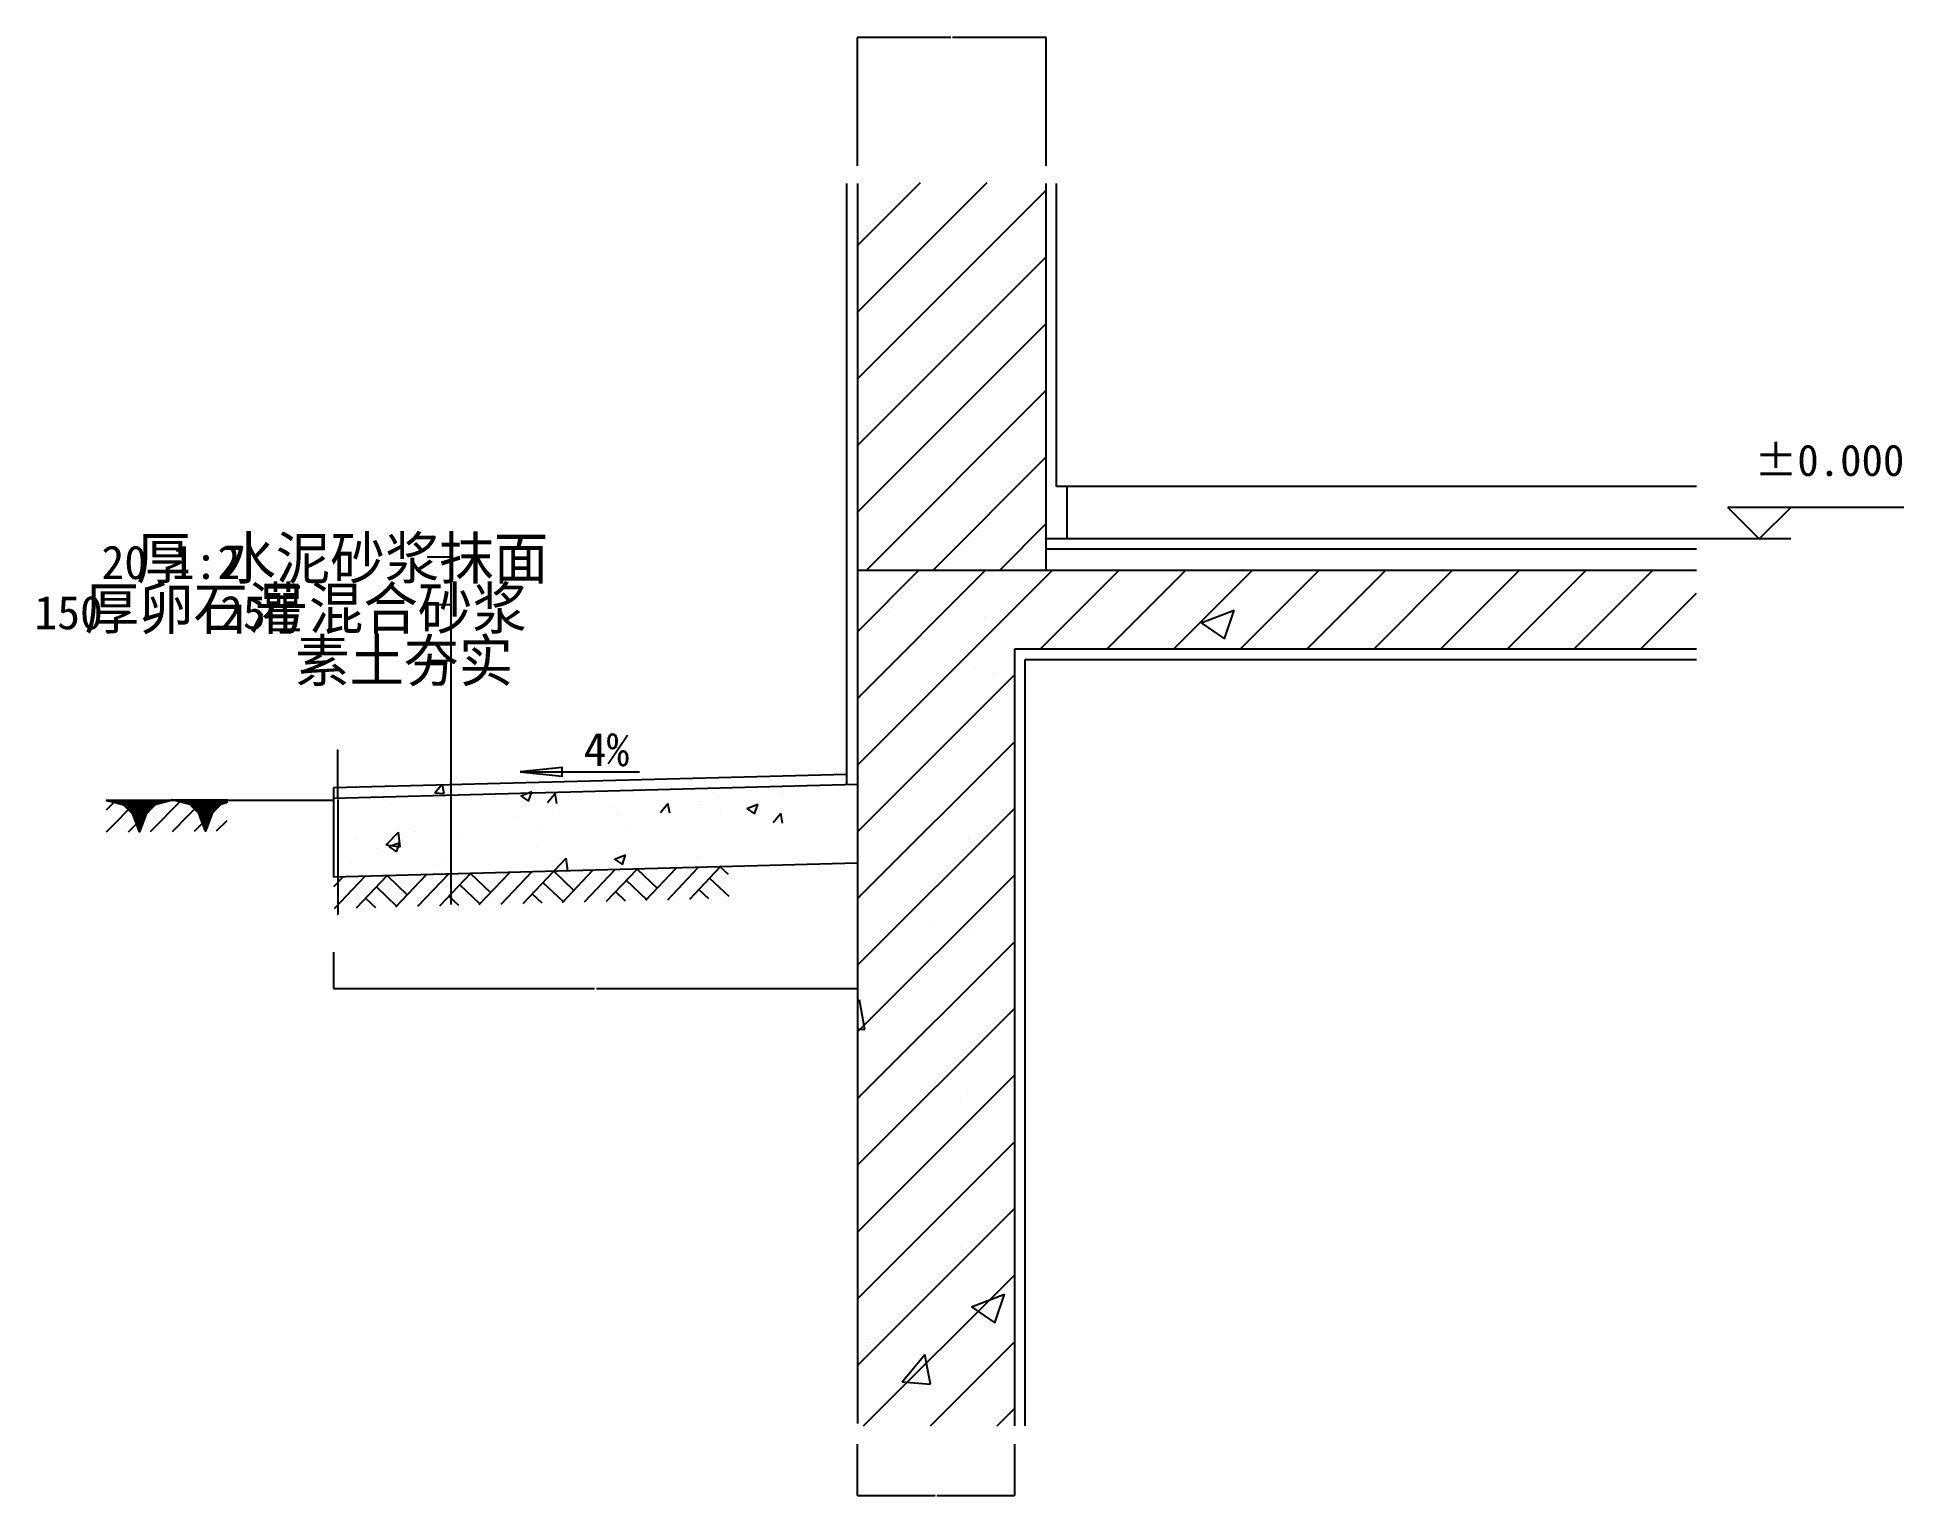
# Model space of a CAD drawing. Header units: metres. Extents: x 4762 to 8323, y 16133 to 18916.
import ezdxf

# ---------------------------------------------------------------- set-up
doc = ezdxf.new("R2010")
doc.units = ezdxf.units.M
for name, color, linetype in [('ZZ-1', 255, 'Continuous'), ('ZZ-3', 3, 'Continuous'), ('ZZ-5', 6, 'Continuous'), ('ZZ-6', 7, 'Continuous'), ('ZZ-7', 7, 'Continuous')]:
    doc.layers.add(name, color=color, linetype=linetype)
doc.dimstyles.get("Standard").update_dxf_attribs({"dimtxt": 2.5, "dimasz": 2.5, "dimexe": 1.25, "dimexo": 0.625, "dimtad": 1, "dimcen": 2.5, "dimazin": 3, "dimtfac": 1, "dimtmove": 0, "dimatfit": 3})

# ---------------------------------------------------------------- blocks, each defined once
blk = doc.blocks.new('X2')
for p, q in [((13379.82, 250.42), (13379.82, 250.42)), ((12554.05, 217.37), (12554.05, 217.37)), ((12660.93, 224.41), (12673.17, 239)), ((12660.93, 224.41), (12678.86, 222.84)), ((12678.86, 222.83), (12675.87, 239.07)), ((12709.86, 239.86), (12709.86, 239.86)), ((12719.18, 237.1), (12719.18, 237.1)), ((12742.34, 226.99), (12742.34, 226.99)), ((12825, 218.42), (12846.01, 226.48)), ((12825, 218.42), (12839.93, 208.35)), ((12839.93, 208.34), (12846.01, 226.47)), ((12876.11, 205.58), (12890.57, 222.82)), ((12879.32, 230.33), (12879.32, 230.33)), ((12894.04, 204), (12890.57, 222.81)), ((13039.47, 223.56), (13039.47, 223.56)), ((13191.1, 225.57), (13191.1, 225.57)), ((13199.62, 216.8), (13199.62, 216.8)), ((13266.2, 235.46), (13266.2, 235.46)), ((13321.62, 223.94), (13321.62, 223.94)), ((12567.38, 196.96), (12567.38, 196.96)), ((12888.01, 185.67), (12888.01, 185.67)), ((13001.63, 200.63), (13001.63, 200.63)), ((13011.78, 180.32), (13011.78, 180.32)), ((13091.29, 186.76), (13105.75, 203.99)), ((13109.22, 185.18), (13105.75, 203.98)), ((13167.59, 202.81), (13167.59, 202.81)), ((13206.82, 182.07), (13206.82, 182.07)), ((13256.14, 194.39), (13277.15, 202.45)), ((13256.14, 194.39), (13271.07, 184.32)), ((13271.07, 184.31), (13277.15, 202.44)), ((13306.47, 167.93), (13320.93, 185.17)), ((13324.4, 166.35), (13320.93, 185.16)), ((12568.25, 125.12), (12591.62, 149.47)), ((12594.93, 120.97), (12591.62, 149.46)), ((12623.45, 150.84), (12623.45, 150.84)), ((12812.91, 175.78), (12812.91, 175.78)), ((12860.25, 161.12), (12860.25, 161.12)), ((13031.87, 152.04), (13031.87, 152.04)), ((12509.83, 135.88), (12509.83, 135.88)), ((12550.4, 117.5), (12550.4, 117.5)), ((12568.25, 125.12), (12594.93, 120.98)), ((12572.94, 121.66), (12593.94, 129.72)), ((12572.94, 121.66), (12587.86, 111.59)), ((12587.86, 111.58), (12593.94, 129.71)), ((12706.21, 139.99), (12706.21, 139.99)), ((12856.91, 122.01), (12856.91, 122.01)), ((12500.61, 90.56), (12500.61, 90.56)), ((12660.76, 83.8), (12660.76, 83.8)), ((12681.96, 91.97), (12681.96, 91.97)), ((12820.9, 77.03), (12820.9, 77.03)), ((12888.42, 75.46), (12911.79, 99.82)), ((12888.42, 75.46), (12892.91, 74.77)), ((12914.64, 75.34), (12911.79, 99.81)), ((13004.08, 97.63), (13025.08, 105.69)), ((13004.08, 97.63), (13019, 87.57)), ((13008.13, 80.45), (13008.13, 80.45)), ((13019, 87.56), (13025.08, 105.68)), ((13163.95, 102.95), (13163.95, 102.95))]:
    blk.add_line(p, q)
blk = doc.blocks.new('_ARROW')
blk.add_lwpolyline([(0, 0), (-1, 0.1), (-1, -0.1), (-1, -0.1), (0, 0)])
blk = doc.blocks.new('X0')
for p, q in [((310.37, 2474.12), (682.26, 2846.01)), ((310.37, 2601.4), (554.98, 2846.01)), ((310.37, 2728.68), (427.71, 2846.01)), ((659.54, 2696.01), (809.54, 2846.01)), ((786.82, 2696.01), (936.82, 2846.01)), ((914.1, 2696.01), (1064.1, 2846.01)), ((1020.54, 2821.54), (1020.54, 2821.54)), ((1041.38, 2696.01), (1191.38, 2846.01)), ((1168.66, 2696.01), (1318.66, 2846.01)), ((1295.94, 2696.01), (1445.94, 2846.01)), ((1423.22, 2696.01), (1573.22, 2846.01)), ((1550.5, 2696.01), (1700.5, 2846.01)), ((1677.78, 2696.01), (1827.78, 2846.01)), ((1894.1, 2839.76), (1894.1, 2839.76)), ((1668.79, 2810.1), (1668.79, 2810.1)), ((1805.06, 2696.01), (1911.15, 2802.1)), ((381.81, 2772.42), (381.81, 2772.42)), ((553.09, 2754.06), (553.09, 2754.06)), ((862.25, 2752.12), (862.25, 2752.12)), ((965.94, 2745.54), (1028.95, 2769.73)), ((965.94, 2745.54), (1010.7, 2715.34)), ((1010.71, 2715.34), (1028.95, 2769.73)), ((1100.4, 2735.27), (1100.4, 2735.27)), ((1342.69, 2731.82), (1342.69, 2731.82)), ((1823.13, 2711.52), (1823.13, 2711.52)), ((310.37, 2346.84), (610.37, 2646.84)), ((534.23, 2660.73), (534.23, 2660.73)), ((571.58, 2651.53), (571.58, 2651.53)), ((310.37, 2219.56), (610.37, 2519.56)), ((542.15, 2454.45), (542.15, 2454.45)), ((310.37, 2092.28), (610.37, 2392.28)), ((522.78, 2335.43), (522.78, 2335.43)), ((310.37, 1965), (610.37, 2265)), ((310.37, 1837.72), (610.37, 2137.72)), ((455.13, 2171.81), (455.13, 2171.81)), ((531.2, 2154.85), (531.2, 2154.85)), ((310.37, 2021.48), (314.29, 2026.15)), ((310.37, 1710.44), (610.37, 2010.44)), ((324.7, 1969.74), (314.3, 2026.15)), ((310.37, 1970.99), (324.7, 1969.74)), ((310.37, 1583.16), (610.37, 1883.16)), ((520.26, 1855.24), (520.26, 1855.24)), ((507.94, 1834.75), (507.94, 1834.75)), ((310.37, 1455.89), (610.37, 1755.89)), ((390.11, 1670.36), (390.11, 1670.36)), ((310.37, 1328.61), (610.37, 1628.61)), ((509.32, 1555.64), (509.32, 1555.64)), ((322.24, 1213.19), (610.37, 1501.33)), ((527.97, 1440.27), (590.98, 1464.46)), ((572.74, 1410.07), (590.99, 1464.46)), ((527.97, 1440.27), (572.74, 1410.07)), ((328.88, 1377.27), (328.88, 1377.27)), ((449.52, 1213.19), (610.37, 1374.05)), ((395.78, 1297.47), (439.17, 1349.18)), ((449.58, 1292.76), (439.17, 1349.18)), ((395.78, 1297.47), (449.58, 1292.76)), ((498.37, 1256.03), (498.37, 1256.03)), ((576.8, 1213.19), (610.37, 1246.77))]:
    blk.add_line(p, q)
blk = doc.blocks.new('X1')
for p, q in [((306.47, 3361.17), (554.47, 3609.17)), ((306.47, 3488.45), (427.19, 3609.17)), ((306.47, 3233.89), (666.47, 3593.89)), ((306.47, 3106.61), (666.47, 3466.61)), ((306.47, 2979.34), (666.47, 3339.34)), ((325.17, 2870.76), (666.47, 3212.06)), ((452.45, 2870.76), (666.47, 3084.78)), ((579.73, 2870.76), (666.47, 2957.5))]:
    blk.add_line(p, q)
blk = doc.blocks.new('*D1')
for p, q in [((5326.93, 17170.06), (5326.93, 17101.05)), ((6326.93, 17170.06), (6326.93, 17101.05)), ((5327.18, 17101.05), (5824.93, 17101.05)), ((5828.93, 17101.05), (6326.68, 17101.05))]:
    blk.add_line(p, q)
at = {"layer": 'Defpoints'}
for p in [(5326.93, 17170.06), (6326.93, 17170.06), (5326.93, 17101.05)]:
    blk.add_point(p, dxfattribs=at)
at = {"layer": 'ZZ-3', "insert": (5826.93, 17101.05), "char_height": 1, "attachment_point": 5}
blk.add_mtext('1000', dxfattribs=at)
blk = doc.blocks.new('*D2')
for p, q in [((5335.27, 17461.69), (5335.27, 17242.27)), ((5335.27, 17311.69), (5335.27, 17242.27)), ((5335.02, 17242.27), (5334.77, 17242.27)), ((5335.27, 17242.27), (5335.27, 17242.27)), ((5335.52, 17242.27), (5335.77, 17242.27))]:
    blk.add_line(p, q)
at = {"layer": 'Defpoints'}
for p in [(5335.27, 17461.69), (5335.27, 17311.69), (5335.27, 17242.27)]:
    blk.add_point(p, dxfattribs=at)
at = {"layer": 'ZZ-3', "insert": (5335.27, 17243.395), "char_height": 1, "attachment_point": 5}
blk.add_mtext('0', dxfattribs=at)
blk = doc.blocks.new('*D3')
for p, q in [((5335.02, 17555.68), (5334.77, 17555.68)), ((5335.27, 17463.69), (5335.27, 17555.68)), ((5335.27, 17483.69), (5335.27, 17555.68)), ((5335.27, 17555.68), (5335.27, 17555.68)), ((5335.52, 17555.68), (5335.77, 17555.68))]:
    blk.add_line(p, q)
at = {"layer": 'Defpoints'}
for p in [(5335.27, 17555.68), (5335.27, 17483.69), (5335.27, 17463.69)]:
    blk.add_point(p, dxfattribs=at)
at = {"layer": 'ZZ-3', "insert": (5335.27, 17556.805), "char_height": 1, "attachment_point": 5}
blk.add_mtext('0', dxfattribs=at)
blk = doc.blocks.new('*D4')
for p, q in [((6326.29, 16231.49), (6326.29, 16133.65)), ((6626.29, 16231.49), (6626.29, 16133.65)), ((6326.54, 16133.65), (6474.79, 16133.65)), ((6477.79, 16133.65), (6626.04, 16133.65))]:
    blk.add_line(p, q)
at = {"layer": 'Defpoints'}
for p in [(6326.29, 16231.49), (6626.29, 16231.49), (6326.29, 16133.65)]:
    blk.add_point(p, dxfattribs=at)
at = {"layer": 'ZZ-3', "insert": (6476.29, 16133.65), "char_height": 1, "attachment_point": 5}
blk.add_mtext('300', dxfattribs=at)
blk = doc.blocks.new('*D5')
for p, q in [((6504.96, 18915.52), (6326.21, 18915.52)), ((6326.46, 18671.22), (6326.46, 18915.52)), ((6686.71, 18915.52), (6507.96, 18915.52)), ((6686.46, 18671.22), (6686.46, 18915.52))]:
    blk.add_line(p, q)
at = {"layer": 'Defpoints'}
for p in [(6686.46, 18915.52), (6326.46, 18671.22), (6686.46, 18671.22)]:
    blk.add_point(p, dxfattribs=at)
at = {"layer": 'ZZ-3', "insert": (6506.46, 18915.52), "char_height": 1, "attachment_point": 5}
blk.add_mtext('360', dxfattribs=at)

msp = doc.modelspace()

# ---------------------------------------------------------------- hatches: boundary and pattern name
at = {"layer": 'ZZ-7'}
h = msp.add_hatch(dxfattribs=at)
h.set_pattern_fill('SOLID')
h.paths.add_polyline_path([(4893.39, 17459.64), (5019.39, 17460.76), (4985.87, 17451.46), (4927.07, 17450.94), (4893.39, 17459.64)])
h = msp.add_hatch(dxfattribs=at)
h.set_pattern_fill('SOLID')
h.paths.add_polyline_path([(4927.07, 17450.94), (4985.87, 17451.46), (4969.22, 17433.92), (4944.02, 17433.69), (4927.07, 17450.94)])
h = msp.add_hatch(dxfattribs=at)
h.set_pattern_fill('SOLID')
h.paths.add_polyline_path([(5019.39, 17460.76), (5123.39, 17461.69), (5123.45, 17455.8), (5053.06, 17452.06), (5019.39, 17460.76)])
h = msp.add_hatch(dxfattribs=at)
h.set_pattern_fill('SOLID')
h.paths.add_polyline_path([(5123.45, 17455.8), (5123.45, 17455.8), (5111.86, 17452.59), (5053.06, 17452.06), (5123.45, 17455.8)])
h = msp.add_hatch(dxfattribs=at)
h.set_pattern_fill('SOLID')
h.paths.add_polyline_path([(5053.06, 17452.06), (5111.86, 17452.59), (5095.22, 17435.04), (5070.02, 17434.81), (5053.06, 17452.06)])
h = msp.add_hatch(dxfattribs=at)
h.set_pattern_fill('SOLID')
h.paths.add_polyline_path([(4944.02, 17433.69), (4969.22, 17433.92), (4956.92, 17400.21), (4956.92, 17400.21), (4944.02, 17433.69)])
h = msp.add_hatch(dxfattribs=at)
h.set_pattern_fill('SOLID')
h.paths.add_polyline_path([(5070.02, 17434.81), (5095.22, 17435.04), (5082.92, 17401.33), (5082.92, 17401.33), (5070.02, 17434.81)])

# ---------------------------------------------------------------- linework, layer by layer
at = {"layer": 'ZZ-1'}
for p, q in [((6326.52, 18637.47), (6326.52, 16270.71)), ((6686.52, 17899.05), (6686.52, 18637.47)), ((6326.52, 17899.05), (7927.3, 17899.05)), ((6626.52, 16266.24), (6626.52, 17749.05)), ((6626.52, 17749.05), (7927.3, 17749.05)), ((6306.52, 17509.54), (5327.17, 17483.65)), ((6325.73, 17490), (5327.17, 17463.7)), ((5327.17, 17483.65), (5327.17, 17313.65)), ((6325.73, 17339.95), (5327.17, 17313.65))]:
    msp.add_line(p, q, dxfattribs=at)
at = {"layer": 'ZZ-3'}
for p, q in [((8322.65, 18019.05), (7987.22, 18019.05)), ((8047.22, 17959.05), (7987.22, 18019.05)), ((8107.22, 18019.05), (8047.22, 17959.05)), ((8107.22, 17959.05), (7914.44, 17959.05)), ((5551.55, 17923.92), (5505.39, 17923.92)), ((5551.55, 17261.49), (5551.55, 17923.92)), ((5551.55, 17833.35), (5505.39, 17833.35)), ((5551.55, 17725.95), (5505.39, 17725.95))]:
    msp.add_line(p, q, dxfattribs=at)
msp.add_lwpolyline([(5683.34, 17514.36), (5910.44, 17514.36)], dxfattribs=at)
at = {"layer": 'ZZ-5'}
for p, q in [((6306.52, 17489.5), (6306.52, 18637.47)), ((6706.52, 18059.05), (6706.52, 18637.47)), ((7927.3, 18059.05), (6706.52, 18059.05)), ((6726.52, 17959.05), (6726.52, 18059.05)), ((6646.52, 16266.24), (6646.52, 17729.05)), ((6646.52, 17729.05), (7927.3, 17729.05))]:
    msp.add_line(p, q, dxfattribs=at)
at = {"layer": 'ZZ-7'}
for p, q in [((7927.3, 17959.05), (6686.52, 17959.05)), ((7927.3, 17939.05), (6686.52, 17939.05)), ((4893.55, 17441.64), (4911.39, 17459.8)), ((4893.93, 17399.64), (4953.39, 17460.18)), ((4935.92, 17400.02), (4995.39, 17460.55)), ((4977.92, 17400.39), (5037.39, 17460.92)), ((5019.92, 17400.77), (5079.38, 17461.3)), ((5061.92, 17401.14), (5121.38, 17461.67)), ((5103.92, 17401.51), (5123.75, 17421.7)), ((5327.65, 17295.66), (5345.17, 17314.13)), ((5328.75, 17253.68), (5387.15, 17315.23)), ((5370.74, 17254.78), (5429.14, 17316.34)), ((5429.14, 17316.34), (5467.61, 17279.84)), ((5445.71, 17256.76), (5504.11, 17318.31)), ((5487.7, 17257.86), (5546.1, 17319.42)), ((5529.68, 17258.97), (5588.08, 17320.53)), ((5588.08, 17320.53), (5626.56, 17284.03)), ((5604.66, 17260.94), (5663.06, 17322.5)), ((5646.64, 17262.05), (5705.04, 17323.61)), ((5688.63, 17263.15), (5747.03, 17324.71)), ((5747.03, 17324.71), (5785.5, 17288.21)), ((5763.6, 17265.13), (5822, 17326.69)), ((5805.59, 17266.23), (5863.99, 17327.79)), ((5847.57, 17267.34), (5905.97, 17328.9)), ((5885.53, 17307.35), (5924.01, 17270.85)), ((5905.97, 17328.9), (5944.45, 17292.4)), ((5922.55, 17269.31), (5980.95, 17330.87)), ((5964.53, 17270.42), (6022.93, 17331.98)), ((6006.52, 17271.53), (6064.92, 17333.08)), ((6044.48, 17311.54), (6081.08, 17276.82)), ((6064.92, 17333.08), (6079.97, 17318.8)), ((5388.26, 17273.25), (5406.73, 17255.73)), ((5408.7, 17294.79), (5447.17, 17258.29)), ((5547.2, 17277.43), (5565.67, 17259.91)), ((5567.64, 17298.98), (5606.12, 17262.48)), ((5706.15, 17281.62), (5724.62, 17264.1)), ((5726.59, 17303.17), (5765.06, 17266.67)), ((5865.09, 17285.81), (5883.56, 17268.29)), ((6024.04, 17289.99), (6042.51, 17272.47))]:
    msp.add_line(p, q, dxfattribs=at)
for points in [[(4893.39, 17459.64), (5019.39, 17460.76), (4985.87, 17451.46), (4927.07, 17450.94), (4893.39, 17459.64)], [(5327.17, 17459.64), (4893.39, 17459.64)], [(4927.07, 17450.94), (4985.87, 17451.46), (4969.22, 17433.92), (4944.02, 17433.69), (4927.07, 17450.94)], [(5019.39, 17460.76), (5123.39, 17461.69), (5123.45, 17455.8), (5053.06, 17452.06), (5019.39, 17460.76)], [(5123.45, 17455.8), (5123.45, 17455.8), (5111.86, 17452.59), (5053.06, 17452.06), (5123.45, 17455.8)], [(5053.06, 17452.06), (5111.86, 17452.59), (5095.22, 17435.04), (5070.02, 17434.81), (5053.06, 17452.06)], [(4944.02, 17433.69), (4969.22, 17433.92), (4956.92, 17400.21), (4956.92, 17400.21), (4944.02, 17433.69)], [(5070.02, 17434.81), (5095.22, 17435.04), (5082.92, 17401.33), (5082.92, 17401.33), (5070.02, 17434.81)]]:
    msp.add_lwpolyline(points, dxfattribs=at)

# ---------------------------------------------------------------- block references
at = {"layer": 'ZZ-3', "xscale": 80, "yscale": 80, "zscale": 80, "rotation": 180}
msp.add_blockref('_ARROW', (5683.34, 17514.36), dxfattribs=at)
at = {"layer": 'ZZ-7'}
for name, p in [('X1', (6019.8, 15029.91)), ('X0', (6016.15, 15053.04)), ('X2', (-7140.77, 17250.08))]:
    msp.add_blockref(name, p, dxfattribs=at)

# ---------------------------------------------------------------- texts
at = {"layer": 'ZZ-3'}
msp.add_text('%%p0.000', height=60, dxfattribs=at).set_placement((8038.15, 18079.05))
at = {"layer": 'ZZ-6'}
for s, height, p in [('厚', 80, (4950.59, 17882.35)), ('水泥砂浆抹面', 80, (5112.86, 17882.35)), ('20', 64, (4884.24, 17882.35)), ('1:2', 64, (5018.26, 17882.35)), ('厚卵石灌', 80, (4851.77, 17786.45)), ('号混合砂浆', 80, (5175.78, 17786.45)), ('150', 64, (4756.17, 17786.45)), ('25', 64, (5110.44, 17786.45)), ('素土夯实', 80, (5253.72, 17686.44)), ('4%', 64, (5804.21, 17525.34))]:
    msp.add_text(s, height=height, dxfattribs=at).set_placement(p)

# ---------------------------------------------------------------- dimensions: what is measured, and where the dimension line sits
at = {"layer": 'ZZ-3'}
for base, p1, p2, picture, middle in [((6686.46, 18915.52), (6686.46, 18671.22), (6326.46, 18671.22), '*D5', (6506.46, 18915.52)), ((5335.27, 17555.68), (5335.27, 17463.69), (5335.27, 17483.69), '*D3', (5335.27, 17556.805)), ((5335.27, 17242.27), (5335.27, 17311.69), (5335.27, 17461.69), '*D2', (5335.27, 17243.395)), ((5326.93, 17101.05), (5326.93, 17170.06), (6326.93, 17170.06), '*D1', (5826.93, 17101.05)), ((6326.29, 16133.65), (6326.29, 16231.49), (6626.29, 16231.49), '*D4', (6476.29, 16133.65))]:
    dim = msp.add_linear_dim(base=base, p1=p1, p2=p2, dimstyle='Standard', dxfattribs=at)
    dim.commit()
    dim.dimension.update_dxf_attribs({"geometry": picture, "text_midpoint": middle})

doc.saveas('drawing.dxf')
